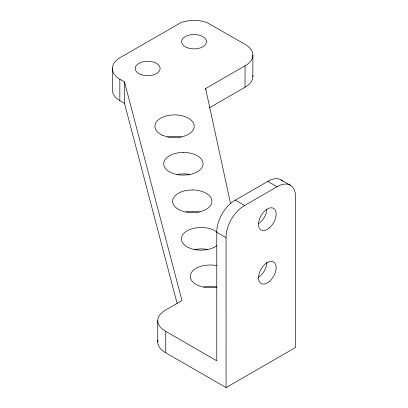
<?xml version="1.0" encoding="UTF-8"?>
<svg xmlns="http://www.w3.org/2000/svg" width="408" height="408" viewBox="0 0 408 408"><rect width="100%" height="100%" fill="white"/><g stroke="black" fill="none" stroke-linecap="round" stroke-linejoin="round"><path stroke-width="0.61" d="M205.637 89.821L205.637 88.556L245.06 65.795A25.913 14.958 0 0 0 245.29 44.508L207.432 22.817A23.516 13.581 0 0 0 180.642 22.817L119.83 57.773A26.785 15.463 0 0 0 119.83 79.193L119.83 100.618L124.471 103.295L177.138 303.516M209.472 107.768L245.065 87.22A25.913 14.958 0 0 0 252.838 75.618M119.83 79.193L124.466 81.87L181.999 300.579L165.76 309.947A25.505 14.724 -0.1 0 0 165.76 331.373L216.786 360.82L216.776 232.274A25.704 14.841 -60 0 1 235.329 200.139L267.796 181.392A25.673 14.826 -60 0 1 282.642 181.081M226.068 387.6L226.052 237.629A25.704 14.841 -60 0 1 244.606 205.494L277.073 186.747A25.673 14.826 -60 0 1 295.627 197.462L295.637 347.432L226.068 387.6L165.765 352.793A25.505 14.724 -0.1 0 1 157.993 340.099M281.035 179.882L290.312 185.237M267.796 181.392L277.073 186.747M235.329 200.139L244.606 205.494M216.776 232.274L226.052 237.629M205.637 88.556L230.556 203.582M165.76 331.373L165.765 352.793M157.753 320.668L157.758 342.093M252.878 55.177L252.884 76.602M245.06 65.795L245.065 87.22M124.466 81.87L124.471 103.295M112.363 68.483L112.363 89.908A26.785 15.463 0 0 0 119.83 100.618M216.888 286.972A19.681 11.363 0 0 1 215.052 287.314L209.957 287.701A19.681 11.363 0 0 1 190.449 277.822A19.681 11.363 0 0 1 204.867 265.368L209.957 264.981A19.681 11.363 0 0 1 216.888 265.705M185.941 211.961A19.681 11.363 0 0 1 187.165 211.747L192.26 211.359A19.681 11.363 0 0 1 199.186 212.089M216.944 245.565A19.681 11.363 0 0 1 206.203 249.793L201.108 250.181A19.681 11.363 0 0 1 181.596 240.302A19.681 11.363 0 0 1 196.013 227.848L201.108 227.46A19.681 11.363 0 0 1 216.944 232.07M266.873 262.273A12.464 7.196 -60 0 1 258.519 277.256M266.858 209.248A12.464 7.196 -60 0 1 258.519 223.696M203.638 287.008A19.681 11.363 0 0 1 204.867 286.793L209.962 286.406A19.681 11.363 0 0 1 216.281 287.008M194.183 249.609A19.681 11.363 0 0 1 196.019 249.268L201.108 248.88A19.681 11.363 0 0 1 207.432 249.482M177.087 174.44A19.681 11.363 0 0 1 178.316 174.226L183.411 173.839A19.681 11.363 0 0 1 189.73 174.44M167.54 137.068A19.681 11.363 0 0 1 181.412 137.032M183.406 152.419L178.316 152.801A19.681 11.363 0 0 0 163.899 165.26A19.681 11.363 0 0 0 183.406 175.139L188.501 174.751A19.681 11.363 0 0 0 202.919 162.292A19.681 11.363 0 0 0 183.406 152.419M192.26 189.939L187.165 190.327A19.681 11.363 0 0 0 172.747 202.781A19.681 11.363 0 0 0 192.26 212.66L197.35 212.272A19.681 11.363 0 0 0 211.767 199.813A19.681 11.363 0 0 0 192.26 189.939M162.644 135.298A19.681 11.363 0 0 0 194.081 127.689A19.681 11.363 0 0 0 166.943 115.78A19.681 11.363 0 0 0 162.644 135.298M269.622 281.224A12.464 7.196 -60 0 0 273.569 261.921A12.464 7.196 -60 0 0 258.825 274.992A12.464 7.196 -60 0 0 269.622 281.224M187.808 47.93A12.464 7.196 0 0 0 206.504 41.698A12.464 7.196 0 0 0 187.808 35.471A12.464 7.196 0 0 0 187.808 47.93M141.428 74.71A12.464 7.196 0 0 0 160.12 68.478A12.464 7.196 0 0 0 141.428 62.251A12.464 7.196 0 0 0 141.428 74.71M269.617 227.664A12.464 7.196 -60 0 0 273.564 208.361A12.464 7.196 -60 0 0 258.82 221.432A12.464 7.196 -60 0 0 269.617 227.664"/></g></svg>
